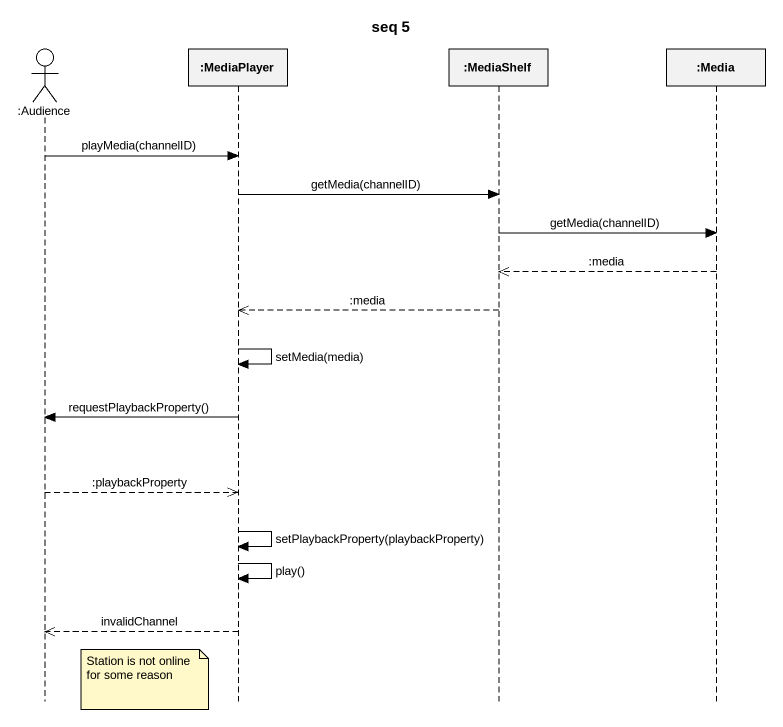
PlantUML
@startuml
title seq 5
hide footbox
actor ":Audience" as Audience
participant ":MediaPlayer" as MediaPlayer
participant ":MediaShelf" as MediaShelf
participant ":Media" as Media

Audience -> MediaPlayer : playMedia(channelID)
MediaPlayer -> MediaShelf : getMedia(channelID)
MediaShelf -> Media : getMedia(channelID)
Media -->> MediaShelf : :media
MediaShelf -->> MediaPlayer : :media
MediaPlayer -> MediaPlayer : setMedia(media)
MediaPlayer -> Audience : requestPlaybackProperty()
Audience -->> MediaPlayer : :playbackProperty
MediaPlayer -> MediaPlayer : setPlaybackProperty(playbackProperty)
MediaPlayer -> MediaPlayer : play()
MediaPlayer -->> Audience : invalidChannel
note left of MediaPlayer : Station is not online for some reason
@enduml
